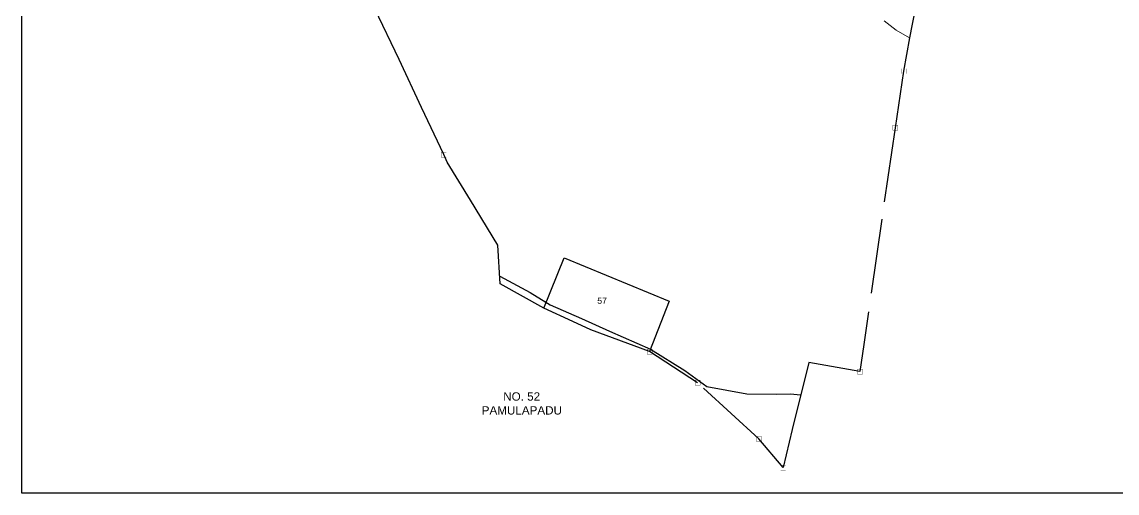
# Model space of a CAD drawing. Header units: inches. Extents: x 45 to 985, y 114 to 777.
# Drawn here: x 45 to 571, y 114 to 340 of the extents above; entities that cross this region are included whole.
import ezdxf
from ezdxf.enums import TextEntityAlignment as Align

# ---------------------------------------------------------------- set-up
doc = ezdxf.new("R2010")
doc.units = ezdxf.units.IN
doc.header["$LTSCALE"] = 15
doc.header["$MEASUREMENT"] = 0
doc.linetypes.add('ACAD_ISO02W100', pattern=[15, 12, -3])
for name, color, linetype in [('BOUNDARY', 5, 'Continuous'), ('PLOT', 7, 'Continuous'), ('PLOT NO', 7, 'Continuous'), ('ROAD', 50, 'Continuous'), ('STONES', 3, 'Continuous'), ('STREAM', 130, 'SL'), ('V', 6, 'Continuous')]:
    doc.layers.add(name, color=color, linetype=linetype)
doc.styles.get("Standard").update_dxf_attribs({"font": 'arial.ttf'})
doc.linetypes.add('SL', pattern='A,8e-06,[1,streme line,S=0.066667,R=0,X=0,Y=0],-0.839413', length=0.839421)

msp = doc.modelspace()

# ---------------------------------------------------------------- linework, layer by layer
at = {"layer": 'BOUNDARY', "color": 5, "linetype": 'ACAD_ISO02W100', "ltscale": 0.2}
msp.add_lwpolyline([(474.1, 346.11), (471.43, 332.21), (468.57, 316.26), (464.57, 289.15), (458.11, 245.32), (449.51, 185.18), (447.63, 172.1), (423.11, 176.46), (415.16, 144.31), (410.76, 126.03), (399.2, 139.81), (369.75, 166.76), (346.7, 181.71), (318.48, 192.22), (309.96, 196.13), (296.01, 202.56), (274.96, 214.21), (273.9, 232.74), (260.7, 254.31), (249.57, 272.62), (247.91, 276.22), (237.29, 298.86), (226.55, 321.83), (214.89, 346.11)], dxfattribs=at)
at = {"layer": 'PLOT'}
msp.add_lwpolyline([(296.01, 202.56), (305.71, 226.74), (356.14, 205.93), (346.7, 181.71)], dxfattribs=at)
at = {"layer": 'ROAD', "linetype": 'ACAD_ISO02W100', "ltscale": 0.2}
msp.add_lwpolyline([(274.8, 217.92), (289.47, 210.13), (298.95, 204.1), (314.1, 197.65), (327.45, 191.49), (347.13, 182.88), (363.63, 172.65), (374.2, 164.94), (393.37, 161.51), (407.47, 161.22), (414.23, 161.37), (419.29, 160.97)], dxfattribs=at)
at = {"layer": 'STONES', "linetype": 'ACAD_ISO02W100', "const_width": 0.1}
for points in [[(467.41, 317.45), (469.82, 317.45), (469.82, 315.06), (467.41, 315.06)], [(463.41, 290.34), (465.82, 290.34), (465.82, 287.94), (463.41, 287.94)], [(246.75, 277.41), (249.16, 277.41), (249.16, 275.02), (246.75, 275.02)], [(273.8, 215.4), (276.22, 215.4), (276.22, 213), (273.8, 213)], [(345.54, 182.9), (347.95, 182.9), (347.95, 180.51), (345.54, 180.51)], [(421.95, 177.65), (424.36, 177.65), (424.36, 175.25), (421.95, 175.25)], [(446.47, 173.29), (448.88, 173.29), (448.88, 170.9), (446.47, 170.9)], [(368.59, 167.95), (371.01, 167.95), (371.01, 165.55), (368.59, 165.55)], [(398.04, 141), (400.45, 141), (400.45, 138.6), (398.04, 138.6)], [(409.6, 127.22), (412.02, 127.22), (412.02, 124.83), (409.6, 124.83)]]:
    msp.add_lwpolyline(points, close=True, dxfattribs=at)
at = {"layer": 'STREAM', "color": 4, "linetype": 'ByBlock', "lineweight": 0}
msp.add_lwpolyline([(471.42, 332.22), (465.07, 335.91), (459.28, 340.46)], dxfattribs=at)
at = {"layer": 'V', "color": 0}
msp.add_lwpolyline([(45.5, 777.3), (984.9, 777.3), (984.9, 113.8), (45.5, 113.8)], close=True, dxfattribs=at)

# ---------------------------------------------------------------- texts
at = {"layer": 'PLOT', "linetype": 'ACAD_ISO02W100', "insert": (264, 162.17), "char_height": 4, "width": 41.9443, "attachment_point": 1}
msp.add_mtext('\\pi12.481;NO. 52 \\P\\pi2.1604;PAMULAPADU', dxfattribs=at)
at = {"layer": 'PLOT NO', "linetype": 'ACAD_ISO02W100'}
msp.add_text('57', height=3, dxfattribs=at).set_placement((323.94, 206.14), align=Align.MIDDLE_CENTER)

doc.saveas('drawing.dxf')
